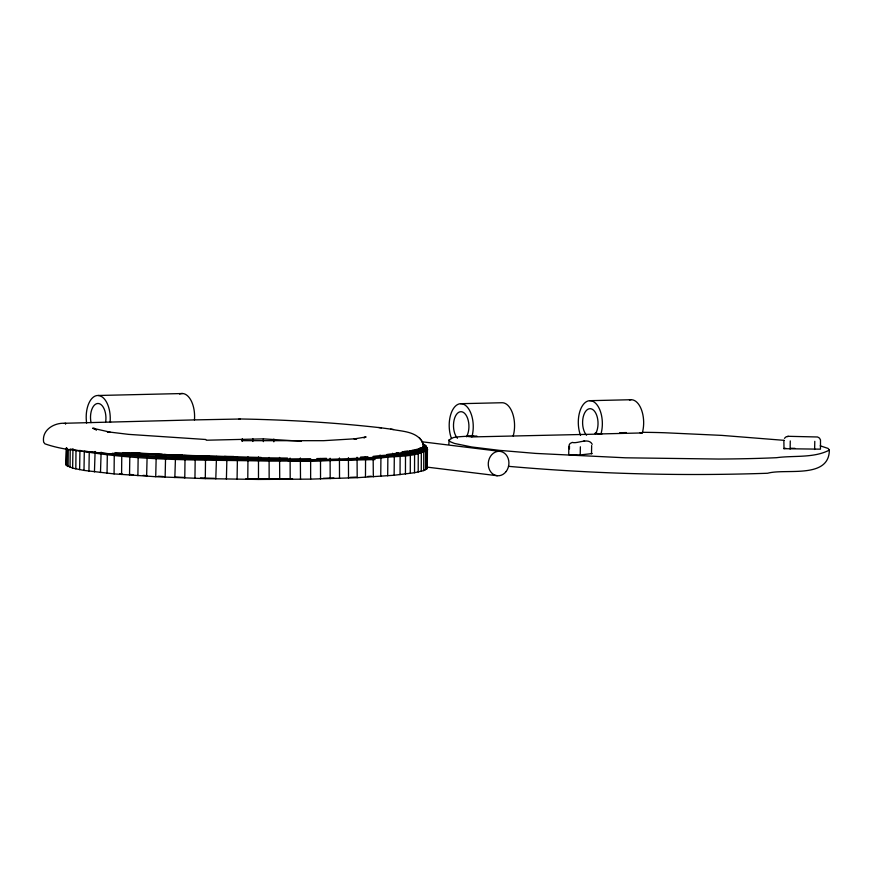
<?xml version="1.0" encoding="UTF-8"?>
<svg xmlns="http://www.w3.org/2000/svg" width="873" height="873" viewBox="0 0 873 873"><rect width="100%" height="100%" fill="white"/><g stroke="black" fill="none" stroke-linecap="round" stroke-linejoin="round"><path stroke-width="1.31" d="M70.047 467.361L70.222 449.017C135.599 461.762 202.983 459.547 269.321 461.119C306.532 461.075 343.776 460.486 380.923 457.987C396.167 455.608 413.824 457.681 427.486 449.966L426.199 446.365L427.421 449.191L427.312 468.31L423.711 470.591L414.533 472.73L394.127 475.25L357.199 477.684L310.635 479.124L258.484 479.441L205.297 478.622L155.721 476.713L114.079 473.897L83.994 470.416L72.634 468.135L66.053 465.014L66.217 447.98M66.708 447.74L66.053 465.014M66.752 465.8L66.915 448.755M68.094 466.586L68.258 449.54M72.634 468.135L72.95 448.733M75.82 468.91L75.995 450.555M79.618 469.674L79.934 450.261M83.994 470.416L84.31 451.014L88.009 451.559M88.948 471.158L89.253 451.745C155.951 459.569 223.27 460.006 290.349 459.973C322.835 459.635 355.355 458.903 387.765 456.393C400.718 454.2 415.93 455.924 427.355 448.908L425.26 446.572M94.448 471.878L95.102 451.472M100.482 472.566L101.126 452.159M107.041 473.242L107.335 453.84M114.079 473.897L114.254 455.553L115.16 452.618L195.497 457.005L287.512 458.085M121.587 474.519L121.762 456.175L123.213 452.552M129.531 475.119L129.815 455.706L131.714 452.683L176.259 455.117L234.826 456.699M137.89 475.687L138.163 456.273L139.931 453.24L137.89 452.945M146.631 476.211L147.133 455.793L148.53 453.764L153.026 453.829M155.721 476.713L156.202 456.295L157.467 454.244L162.138 454.298M165.139 477.171L165.575 456.754L166.721 454.702L171.555 454.735M174.84 477.596L175.517 456.284L176.259 455.117L182.479 455.139L178.834 454.997M184.781 477.978L185.021 458.565L186.036 455.488L208.876 456.099M194.952 478.317L195.181 458.903L196.032 455.826M205.297 478.622L205.515 459.198L206.214 456.121M215.795 478.873L216.526 456.372M226.402 479.081L226.947 456.579L233.822 456.481M237.074 479.255L237.445 456.743M242.29 441.367L242.323 438.65M247.779 479.375L247.976 456.863M252.843 441.476L252.864 438.748M258.484 479.441L258.495 456.939M263.362 441.618L263.384 438.901M269.146 479.473L269.102 457.441M273.827 441.814L273.849 439.097M279.731 479.452L279.567 457.43M290.196 479.386L290.109 458.074M300.508 479.277L300.356 457.965M310.635 479.124L310.635 458.696C244.505 459.591 178.267 458.762 112.333 453.273M320.533 478.928L320.5 458.5L316.801 458.576M339.521 478.393L339.433 457.965M348.534 478.055L348.425 457.638M357.199 477.684L357.057 457.266M365.471 477.269L365.569 457.856L365.307 456.852L360.593 457.081M373.328 476.822L373.142 456.404C390.777 453.884 410.965 456.295 426.962 447.914L425.555 445.525L422.761 444.379L426.319 447.063L427.355 448.908M380.748 476.331L380.923 457.987L380.061 455.029M387.688 475.807L387.863 457.452L386.957 454.506C399.834 452.323 414.948 454.036 426.319 447.063L423.405 444.095L424.867 445.59M394.127 475.25L394.301 456.895L392.675 453.262M400.052 474.661L400.129 455.248L398.535 452.683L396.189 452.912M405.443 474.039L405.509 454.626L402.999 451.625M410.277 473.395L410.343 453.982L407.746 450.992M414.533 472.73L414.588 453.316L412.842 450.774L409.841 450.654M418.2 472.031L418.254 452.618L415.537 449.65L411.936 450.326M421.266 471.322L421.321 451.908L418.549 448.94L415.537 449.65M423.711 470.591L423.765 451.177L421.921 448.657L419.662 448.155M425.544 469.838L425.588 450.435L422.761 447.489L418.549 448.94M426.744 469.085L426.788 449.671L423.94 446.747L422.794 446.67L422.761 447.489L420.961 448.231M330.169 478.677L330.114 458.249M448.897 444.117L448.984 440.036L453.054 437.689A46.913 3.11 1.1 0 1 466.389 436.314L471.856 436.926L601.89 434.034L595.091 433.237M591.599 453.371L592.156 453.578L579.301 455.019L568.738 454.615L568.803 446.409M569.436 448.929L569.48 446.212M580.218 454.953L580.37 446.79M591.501 453.72L591.654 445.568M784.467 438.344L785.995 436.882L788.766 436.314L817.619 436.991L819.474 438.104L820.5 439.959L820.467 449.169L783.998 448.689L783.867 440.418M790.12 449.093L790.272 440.93M814.618 449.486L814.782 441.323M820.238 445.819L828.073 448.427L829.35 450.097C829.154 479.517 785.46 468.179 767.618 473.253C681.235 476.211 594.611 473.93 508.501 466.335M64.384 423.274L194.439 419.902L194.57 417.905A22.305 12.026 88.7 0 0 179.587 394.05M65.54 424.18L65.628 423.143M471.856 436.926L472.369 434.983A22.305 12.026 88.7 0 0 459.798 403.784A22.305 12.026 88.7 0 0 451.428 438.399M513.171 435.954L513.684 434.023A22.305 12.026 88.7 0 0 501.866 402.737L460.551 403.697M580.534 435.387A22.305 12.026 88.7 0 1 588.904 400.772A22.305 12.026 88.7 0 1 601.475 431.971L600.962 433.914L642.277 432.943L642.79 431.011A22.305 12.026 88.7 0 0 640.957 408.477A22.305 12.026 88.7 0 0 629.466 399.976M783.714 448.58L785.886 448.296M568.978 445.295L570.069 443.495L572.295 442.415C577.402 444.117 588.642 437.1 592.21 444.313M595.822 433.281L596.226 432.517A14.306 7.715 88.7 0 0 594.906 411.74A14.306 7.715 88.7 0 0 583.83 414.861A14.306 7.715 88.7 0 0 586.547 435.245M466.455 436.784L467.12 435.529A14.306 7.715 88.7 0 0 465.8 414.751A14.306 7.715 88.7 0 0 454.724 417.872A14.306 7.715 88.7 0 0 457.441 438.257M422.761 447.489L424.496 445.994L423.743 444.455M422.794 446.67L423.405 445.143L426.253 446.299M829.35 450.097C813.669 458.325 793.83 455.346 776.566 457.692A165.794 10.989 1.1 0 1 718.501 459.045L625.417 457.801L535.727 453.414L499.291 450.348L471.627 446.965L454.506 443.451L450.25 441.716L448.984 440.036M363.943 437.733L365.722 437.002M364.019 437.733L365.973 436.98L354.1 438.944L356.926 438.672L323.621 440.679L241.494 440.679M404.188 451.461L406.556 451.145M401.198 452.378C409.153 450.741 418.844 451.559 425.478 446.409L424.714 444.87M238.766 419.182L240.184 419.018L194.439 419.902M64.187 423.241C53.668 422.903 41.642 430.203 43.65 442.153L44.927 443.833C66.905 451.559 90.825 451.527 113.774 454.255M584.615 441.083L583.48 441.192M788.406 436.336L787.326 436.435M367.653 476.462L371.385 476.221M365.307 456.852L367.926 456.699M375.084 459.591L301.371 461.173M350.171 477.367L356.097 477.095M333.89 477.989L323.326 478.295M473.788 436.074L467.404 436.282L476.876 436.053M320.5 458.5L326.513 458.347M98.223 395.491L182.577 393.527M589.657 400.685L630.972 399.725M206.246 440.221L263.493 438.879L301.414 441.258M619.677 432.724L626.301 432.572M292.542 478.851L245.859 478.841M298.752 461.173L288.308 461.151M261.191 457.419L185.698 455.968L124.523 452.651M240.686 418.985C287.675 419.815 334.697 422.532 381.403 427.857M790.916 448.286L794.997 448.351M214.562 478.328L200.495 477.957M184.323 477.422L175.833 477.084M205.821 439.501L128.604 434.372L107.215 431.775L110.042 432.146L92.625 428.207L95.539 429.461L93.935 428.217L96.434 430.203M163.24 476.505L158.035 476.243M143.03 475.381L146.719 475.599M424.496 445.994L423.416 445.907L423.94 446.747M129.575 474.443L133.493 474.737M224.525 456.393L226.947 456.579M119.579 473.646L122.045 473.843M183.668 455.259L186.036 455.488M172.767 454.746L176.259 455.117M784.063 440.341L721.775 435.387L664.746 432.757A46.913 3.11 1.1 0 0 642.866 432.331M164.44 454.44L166.721 454.702M639.8 432.648L642.277 432.943M421.703 441.749L499.902 451.341M425.817 466.968L497.272 475.73M154.15 453.84L157.467 454.244M110.729 421.954L110.085 421.877L110.227 419.869A22.305 12.026 88.7 0 0 96.968 395.545A22.305 12.026 88.7 0 0 86.634 423.099M390.657 429.134C400.707 431.295 413.431 431.055 420.666 439.414M378.729 427.497L393.505 429.505M422.761 444.379L424.431 445.23M426.548 466.76L427.312 468.31M421.31 440.319L423.743 444.968M419.411 437.766L422.576 441.989M427.421 449.191L427.486 449.966M595.353 433.237L595.419 433.979M91.043 422.63A14.306 7.715 88.7 0 1 97.743 403.479A14.306 7.715 88.7 0 1 105.698 421.768M506.111 471.551A12.266 10.301 -83 0 0 500.96 451.516A12.266 10.301 -83 0 0 488.694 467.546A12.266 10.301 -83 0 0 506.111 471.551"/></g></svg>
